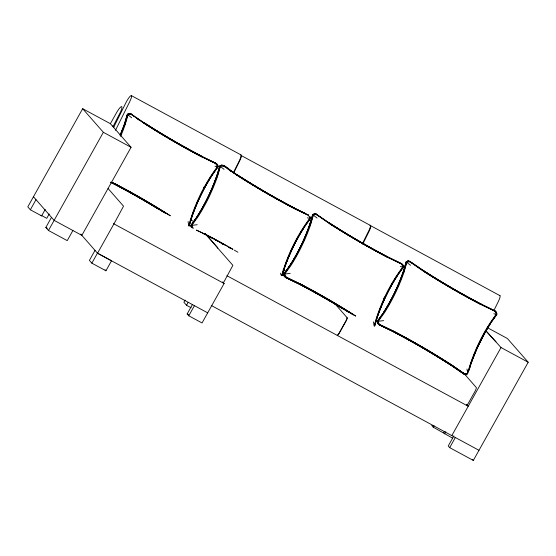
<?xml version="1.0" encoding="UTF-8"?>
<svg xmlns="http://www.w3.org/2000/svg" width="556" height="556" viewBox="0 0 556 556"><rect width="100%" height="100%" fill="white"/><g stroke="black" fill="none" stroke-linecap="round" stroke-linejoin="round"><path stroke-width="0.83" d="M467.742 372.867L466.943 369.073M124.919 124.634L127.491 115.794M129.604 114.279L127.97 114.883L124.933 125.329A217.702 195.983 59.3 0 1 120.659 136.394M217.097 177.044L219.905 167.398M223.839 166.168L222.011 165.89L220.385 166.494L217.34 176.94A217.702 195.983 59.3 0 1 198.019 216.743L191.82 225.347L193.092 228.168M281.607 275.7C287.376 255.148 296.918 235.556 309.706 218.452L307.357 217.813M310.067 225.701L312.875 216.062M314.981 214.546L313.355 215.151L310.311 225.597A217.702 195.99 59.3 0 1 290.99 265.4L284.79 274.011L285.235 275.825L286.472 277.319L300.261 283.963A722.098 650.103 59.3 0 1 355.729 316.086A722.14 650.193 59.3 0 0 300.254 283.921M403.545 272.961L406.353 263.315M408.458 261.8L406.832 262.411L403.788 272.857A217.702 195.99 59.3 0 1 384.467 312.66L378.261 321.264L378.712 323.085M467.804 371.721L468.277 370.108M468.055 371.617C473.823 351.058 483.366 331.473 496.154 314.369L493.804 313.73M124.238 125.003L127.428 114.348L129.201 113.535M127.637 114.265L124.447 124.919L120.346 135.219M189.061 225.604L192.008 215.77A219.154 197.29 59.3 0 1 197.992 200.716M189.026 226.334L192.216 215.679A219.168 197.304 59.3 0 1 211.648 175.64M189.242 225.687L192.313 215.777A219.043 197.185 59.3 0 1 211.746 175.759L218.035 166.869L217.688 164.972L216.291 163.422L202.155 156.556M220.051 165.869C214.095 187.226 204.337 207.59 191.146 225.423L191.472 227.244M281.961 275.574L284.172 268.2M282.177 275.484L284.63 267.29A219.168 197.304 59.3 0 1 304.062 227.251L310.345 218.39L310.019 216.569M282.149 275.651L284.728 267.387A219.043 197.185 59.3 0 1 304.16 227.369M316.427 214.102L314.467 213.699L312.722 214.491C306.766 235.862 297.001 256.24 283.796 274.08L284.144 275.984L285.548 277.527L299.677 284.401M309.616 225.27L312.722 214.491M313.021 214.526C307.065 235.883 297.307 256.246 284.116 274.08L284.443 275.901L285.784 277.375L299.879 284.227A730.584 657.699 59.3 0 1 349.328 312.583M374.438 325.872L377.385 316.037A219.154 197.283 59.3 0 1 383.042 301.762M374.626 325.955L377.6 315.947A219.168 197.304 59.3 0 1 397.033 275.908L403.315 267.054L402.989 265.226L401.64 263.759L387.421 256.865M374.744 325.906L377.698 316.044M423.012 270.334L409.904 261.362L407.944 260.952L406.2 261.751C401.342 279.703 393.37 296.689 383.57 312.458M467.916 373.132L470.862 363.297A219.154 197.283 59.3 0 1 476.52 349.015M468.84 370.748L471.078 363.207A219.168 197.304 59.3 0 1 490.51 323.168L496.793 314.307L496.466 312.486L495.118 311.012L480.898 304.125M469.695 368.232L471.168 363.297M188.088 221.552L188.727 225.701C194.496 204.559 204.156 184.39 217.292 166.842L214.95 166.202M373.465 321.813L374.105 325.962C379.873 304.827 389.541 284.658 402.676 267.109L400.327 266.47M120.04 135.205L124.141 124.912L127.338 114.223L129.089 113.431L131.042 113.834M192.195 215.825C198.52 198.416 206.901 181.701 217.931 166.786L217.605 164.965L216.263 163.492L202.043 156.604M284.609 267.436C290.976 250.061 299.191 233.228 310.45 218.48L310.22 217.215M377.58 316.093C383.946 298.725 392.161 281.885 403.42 267.137L403.072 265.24L401.668 263.69L387.539 256.816A730.494 657.526 59.3 0 1 329.569 223.06M471.057 363.346L477.048 348.299L484.985 332.801M113.549 127.567L125.913 102.721A7.555 1.453 -61.6 0 1 131.112 95.569A7.555 1.453 -61.6 0 1 129.687 101.741L115.495 130.285M233.464 172.575L239.219 161.004A7.555 1.453 -61.6 0 0 240.644 154.832M233.888 172.527L240.324 159.53A7.867 1.508 -61.6 0 0 241.214 155.534L370.365 225.416M362.658 243.18L369.476 229.413A7.867 1.508 -61.6 0 0 369.935 225.243M362.693 244.167L368.857 231.776A7.555 1.453 -61.6 0 0 370.282 225.604M493.978 310.29L498.218 301.762A7.555 1.453 -61.6 0 0 499.642 295.597M112.986 126.664L120.701 111.61A8.625 1.654 -61.6 0 0 121.347 106.62A8.625 1.654 -61.6 0 0 116.433 112.889L110.394 123.703L131.07 147.298L81.857 235.362L54.134 220.364L33.457 196.761M110.394 123.703L82.67 108.705L27.8 206.881L30.344 209.786L41.624 215.888L45.258 209.383M30.344 209.786L36.001 199.667M49.185 213.99L46.76 218.327L41.77 215.624M72.899 230.511L67.241 240.63L48.476 230.483L45.842 227.474L51.499 217.354M48.476 230.483L103.353 132.3L82.67 108.705M95.013 250.374L89.419 260.382L91.858 263.162L105.946 270.786L111.541 260.778L97.446 253.154L91.858 263.162M207.694 312.847L97.529 253.244L113.931 223.887L113.66 223.581A1.988 0.382 -61.6 0 0 114.897 222.157L123.529 206.179L108.052 188.491M185.106 300.101L183.897 302.269L186.517 305.258L191.09 307.732M186.517 305.258L188.13 302.367M222.699 281.899L224.096 283.497L202.036 322.966L188.776 315.794L187.163 313.952L192.411 304.556M188.776 315.794L194.433 305.675M452.737 438.253L433.249 427.154L434.055 425.708M443.709 432.811L444.515 431.366M444.64 433.875L445.849 431.706M451.82 435.619L501.012 347.542L485.798 330.611M453.898 435.862L448.24 445.981L449.686 447.643L473.33 460.431L528.2 362.248L507.385 338.5L487.216 327.588M449.686 447.643L455.343 437.516M197.123 216.541C206.978 200.765 214.818 183.709 219.863 165.785C224.978 162.456 231.421 173.131 236.564 174.424M486.257 330.618L490.482 323.321L496.897 314.397L496.55 312.493L495.146 310.95L481.016 304.076M191.055 226.695L190.826 225.423L197.241 216.492A219.022 197.178 59.3 0 0 216.673 176.474M190.93 225.514L197.213 216.652A219.127 197.262 59.3 0 0 216.645 176.613L219.835 165.959L221.615 165.146L223.477 165.542M309.164 219.842L303.854 227.341A219.154 197.283 59.3 0 0 296.209 240.456M283.796 274.08L290.211 265.149M396.824 275.998L403.1 267.137L402.773 265.316M393.155 331.654L379.025 324.787L377.621 323.238L377.274 321.34L383.689 312.409A219.022 197.178 59.3 0 0 403.121 272.391M490.295 323.251L496.577 314.397M312.806 214.616L314.585 213.803L316.447 214.199M406.283 261.876L407.847 261.153L409.709 261.542L414.533 264.844M393.141 331.578A730.438 657.553 59.3 0 1 451.166 365.334L464.267 374.376L466.227 374.779L467.429 374.237M216.173 163.471L217.688 164.972M406.2 261.751L403.093 272.53A219.127 197.262 59.3 0 1 383.654 312.562L377.378 321.424L377.705 323.251L379.046 324.718L393.273 331.605M401.557 263.739L403.072 265.24M496.55 312.493L496.668 313.806M129.089 113.431L130.924 113.883L144.143 122.883M190.826 225.423L191.285 227.279M314.467 213.699L316.308 214.15L329.52 223.151A730.132 657.359 59.3 0 0 387.511 256.879M284.144 275.984L285.659 277.479M407.944 260.952L409.786 261.41L422.998 270.411M377.274 321.34L377.732 323.189L379.136 324.739M218.035 166.869L217.577 165.021M403.42 267.137L402.961 265.281M467.582 373.222L465.956 373.827L464.135 373.549L451.389 364.757A722.098 650.103 59.3 0 0 393.738 331.209M467.075 373.486L465.97 373.903L464.114 373.618L451.347 364.805M191.82 225.347L197.213 224.714M284.79 274.011L290.183 273.371M378.261 321.264L383.661 320.624M129.548 114.223L131.424 114.557M221.962 165.834L223.818 166.112L236.578 174.959A722.008 649.978 59.3 0 0 294.228 208.514L307.253 214.769M314.932 214.491L316.802 214.825M408.41 261.744L410.265 262.029L423.026 270.876A722.098 650.075 59.3 0 0 480.683 304.382L494.492 311.026L495.75 312.548L496.154 314.369M466.338 374.73L464.385 374.327L451.27 365.348A730.188 657.387 59.3 0 0 393.294 331.557M128.992 113.626L131.063 113.931M221.399 165.236L222.643 165.5M314.369 213.893L316.239 214.289M409.925 261.459L408.055 261.063L406.499 261.786L403.308 272.44A219.14 197.283 59.3 0 1 383.869 312.479L377.593 321.34L377.92 323.161L379.262 324.635L393.356 331.48A730.584 657.692 59.3 0 1 451.361 365.271M466.324 374.584L464.455 374.188L451.382 365.236M464.246 374.278L466.109 374.674M127.97 114.883L131.661 117.761M220.385 166.494L224.075 169.371M313.355 215.151L317.045 218.028M406.832 262.411L410.523 265.281M216.889 165.028L215.638 163.499L201.828 156.848A722.098 650.068 59.3 0 1 144.171 123.314M294.235 208.458L308.045 215.109L309.303 216.638L309.706 218.452M387.212 257.108A722.098 650.054 59.3 0 1 350.878 236.786A722.008 649.95 59.3 0 0 387.212 257.136L401.015 263.766L402.273 265.295L402.676 267.109M111.77 182.271L114.877 183.695A722.14 650.186 59.3 0 1 170.344 215.791A722.098 650.082 59.3 0 0 114.87 183.709M113.862 183.431L111.568 182.326L113.862 183.466M196.567 230.142L207.291 235.306L196.511 230.184M203.211 233.562L206.269 235.077M300.219 284.019L286.409 277.361L285.152 275.839M286.965 277.819L300.011 284.102A722.251 650.207 59.3 0 1 320.464 295.236M379.887 324.621L393.738 331.216M204.177 157.807L216.048 163.582M294.569 208.159L305.724 213.587M308.587 215.082L294.451 208.208A730.528 657.588 59.3 0 1 236.376 174.514M294.367 208.333L299.559 210.863M306.981 214.463L308.462 215.186M388.081 257.352L401.432 263.843M481.559 304.612L494.909 311.103M110.79 182.16L114.494 183.96M110.693 182.278L114.411 184.085M110.574 182.326L114.3 184.133M299.795 284.352L285.569 277.465L284.227 275.991L283.901 274.171L290.183 265.309A219.127 197.269 59.3 0 0 298.231 251.451M131.487 95.667L241.019 154.929M370.657 225.701L500.018 295.695M112.437 126.038L113.966 126.865M103.353 132.3L131.07 147.298M501.012 347.542L528.2 362.248M190.625 219.884L194.044 221.74M283.108 269.924L286.437 271.724M376.051 320.214L377.573 321.034M226.904 275.7L468.221 406.262L466.533 404.337M223.832 283.192L223.019 282.747A1.988 0.382 -61.6 0 0 224.249 281.322L232.881 265.344L205.47 234.041M113.931 223.887L224.096 283.497M211.245 305.459L478.987 450.311M45.842 227.474L47.343 228.287M187.163 313.952L188.491 314.675M415.909 265.789L422.789 270.501M316.927 214.762L329.312 223.241M223.338 165.493L236.55 174.494M223.269 165.632L226.021 167.516M227.397 168.461L234.966 173.639M130.855 114.022L134.295 116.378M135.671 117.323L143.239 122.501M316.788 214.776L329.548 223.616A722.008 649.95 59.3 0 0 350.162 236.39A722.098 650.054 59.3 0 1 329.555 223.575M229.28 170.115L231.407 171.589M131.411 114.508L144.164 123.349M137.582 118.998L139.709 120.464M463.885 373.653L451.145 364.861L463.906 373.702M485.444 330.459L495.994 341.815M216.499 164.069L217.396 165.049L217.723 166.869L211.44 175.731A219.154 197.29 59.3 0 0 203.392 189.589M495.035 310.992L495.966 312.027M464.545 374.105L476.27 387.483A3.996 0.764 -61.6 0 1 474.866 391.577L468.604 402.78A3.544 0.681 -61.6 0 1 466.734 405.289M472.35 459.312L473.33 460.431M334.712 303.541L347.097 317.671A3.044 0.584 -61.6 0 1 346.027 320.791L339.473 332.516A3.607 0.695 -61.6 0 1 337.235 335.101M431.755 425.444L433.249 427.154M205.275 233.506L217.66 247.642A3.044 0.584 -61.6 0 1 217.667 248.226M80.724 234.069L97.529 253.244M105.049 269.757L105.946 270.786M41.054 215.241L41.624 215.888M378.629 323.099L379.95 324.579M215.61 163.527L216.84 165.028L217.292 166.842M192.181 227.182L193.022 228.196M280.495 273.156L280.988 274.977M283.907 274.038L284.255 275.936M496.251 312.576L496.466 313.786M299.67 284.311A730.438 657.574 59.3 0 1 344.115 309.525M383.536 299.191A217.688 195.969 59.3 0 1 384.578 296.939M377.684 316.037A219.043 197.199 59.3 0 1 397.116 276.012M383.383 300.984A219.154 197.283 59.3 0 1 396.372 276.707M299.698 284.359A730.181 657.4 59.3 0 1 342.691 308.684M309.338 226.083A219.127 197.269 59.3 0 1 298.614 250.721M299.816 284.29A730.188 657.394 59.3 0 1 348.556 312.159M321.215 295.66A722.251 650.207 59.3 0 1 336.331 304.445M337.047 304.869A722.251 650.207 59.3 0 1 353.268 314.856M300.031 284.012A722.126 650.096 59.3 0 1 320.499 295.125M321.25 295.549A722.126 650.096 59.3 0 1 336.366 304.334M337.082 304.757A722.126 650.096 59.3 0 1 353.31 314.752M309.629 225.124A219.029 197.171 59.3 0 1 290.204 265.149M387.31 257.067A730.528 657.748 59.3 0 1 350.065 236.217M347.896 234.917A730.528 657.748 59.3 0 1 345.735 233.603M344.296 232.728A730.528 657.748 59.3 0 1 338.548 229.19M337.117 228.294A730.528 657.748 59.3 0 1 329.27 223.317M387.435 256.837A730.153 657.241 59.3 0 1 329.437 223.095M480.676 304.431A722.008 649.985 59.3 0 1 423.748 271.363M414.679 342.913A722.133 649.992 59.3 0 1 429.795 351.691M450.388 364.444A722.133 649.992 59.3 0 0 430.511 352.122A722.251 650.249 59.3 0 1 450.416 364.409M480.912 304.09A730.146 657.234 59.3 0 1 422.914 270.355M481.037 304.014A730.139 657.227 59.3 0 1 423.04 270.279M476.86 348.244A219.154 197.283 59.3 0 1 489.85 323.967M471.161 363.297A219.043 197.199 59.3 0 1 490.594 323.272M393.662 331.362A722.14 649.992 59.3 0 1 451.305 364.896M393.175 331.605A730.181 657.4 59.3 0 1 451.187 365.348M480.843 304.181A730.535 657.602 59.3 0 1 460.173 292.956M459.444 292.539A730.535 657.602 59.3 0 1 439.282 280.717M437.843 279.842A730.535 657.602 59.3 0 1 422.824 270.431M480.989 304.25A730.494 657.727 59.3 0 1 422.949 270.501M414.707 342.878A722.251 650.249 59.3 0 1 429.83 351.656M232.839 249.276A722.14 650.179 59.3 0 0 228.502 246.801A722.098 650.11 59.3 0 1 232.846 249.296M207.034 235.466A722.251 650.207 59.3 0 1 213.122 238.684M214.644 239.504A722.251 650.207 59.3 0 1 218.432 241.554M219.947 242.381A722.251 650.207 59.3 0 1 224.478 244.89M228.968 247.413A722.251 650.207 59.3 0 1 230.413 248.233M207.061 235.355A722.133 650.103 59.3 0 1 224.513 244.779M229.002 247.302A722.133 650.103 59.3 0 1 230.448 248.122M206.895 235.598A730.584 657.699 59.3 0 1 209.869 237.162M221.691 243.549A730.584 657.699 59.3 0 1 223.165 244.362M234.291 250.13A722.098 650.11 59.3 0 1 237.892 252.222M294.465 208.173A730.153 657.234 59.3 0 1 236.467 174.431M284.422 267.38A219.154 197.283 59.3 0 1 295.813 241.207M294.242 208.451A722.098 650.061 59.3 0 1 236.585 174.918M294.541 208.333A730.494 657.72 59.3 0 1 236.508 174.584M294.597 208.097A730.132 657.22 59.3 0 1 236.599 174.355M202.203 156.549A730.494 657.526 59.3 0 1 144.185 122.8A730.132 657.22 59.3 0 0 202.182 156.486M114.286 184.043A730.438 657.574 59.3 0 1 158.015 208.82A730.181 657.394 59.3 0 0 114.314 184.092M202.057 156.57A730.153 657.241 59.3 0 1 144.053 122.827M201.925 156.799A730.528 657.741 59.3 0 1 188.602 149.661M187.129 148.848A730.528 657.741 59.3 0 1 168.989 138.5M167.551 137.652A730.528 657.741 59.3 0 1 151.739 128.026M150.308 127.122A730.528 657.741 59.3 0 1 143.893 123.043M198.332 199.958A219.154 197.29 59.3 0 1 203.01 190.319M201.828 156.875A722.008 649.95 59.3 0 1 144.171 123.342M135.824 195.392A722.126 649.985 59.3 0 1 151.649 204.601A722.251 650.2 59.3 0 0 135.831 195.399M166.404 213.664A722.126 649.985 59.3 0 0 152.393 205.046A722.251 650.2 59.3 0 1 166.418 213.671M124.252 124.864A219.022 197.171 59.3 0 1 120.277 135.226M114.439 184.022A730.188 657.387 59.3 0 1 163.172 211.899M203.642 187.81A217.688 195.99 59.3 0 1 204.441 186.336M114.508 183.932A730.584 657.762 59.3 0 1 165.41 213.15M347.076 317.587A3.996 0.764 -61.6 0 1 345.672 321.681L339.41 332.877A3.544 0.681 -61.6 0 1 337.541 335.386M393.488 331.32L380.464 325.051L393.488 331.362M413.928 342.489A722.133 649.992 59.3 0 0 394.232 331.772A722.251 650.249 59.3 0 1 413.956 342.454M227.751 246.377A722.14 650.179 59.3 0 0 207.284 235.271A722.098 650.11 59.3 0 1 227.758 246.405M135.066 194.968A722.126 649.985 59.3 0 0 114.605 183.855A722.251 650.2 59.3 0 1 135.08 194.968"/></g></svg>
